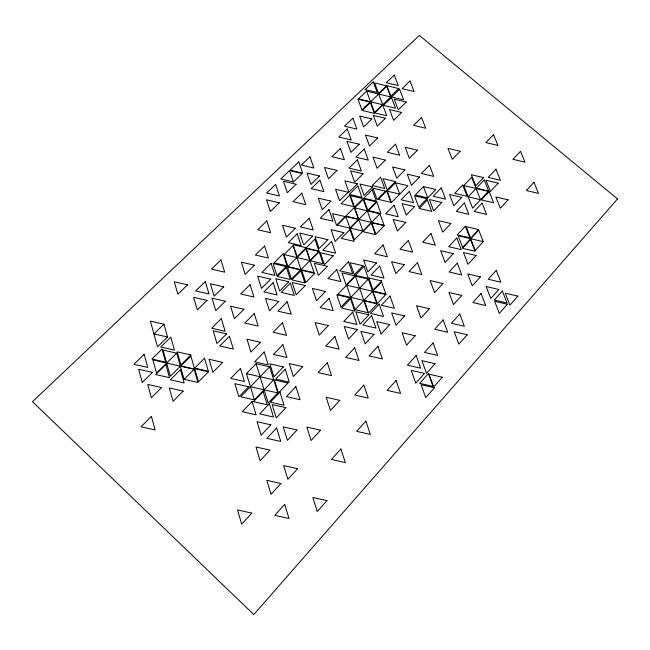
<?xml version="1.0" encoding="UTF-8"?>
<svg xmlns="http://www.w3.org/2000/svg" width="650" height="650" viewBox="0 0 650 650"><rect width="100%" height="100%" fill="white"/><g stroke="black" fill="none" stroke-linecap="round" stroke-linejoin="round"><path stroke-width="0.97" d="M483.259 241.686L458.169 235.779L462.646 247.439L478.733 230.108L483.259 241.686L475.239 250.396L470.722 238.737M476.076 188.468L468.171 196.796L480.521 199.729L471.656 177.296L463.767 185.551L472.615 208.13L488.369 191.393L463.767 185.551M355.014 309.709L372.596 291.241L346.596 285.196L355.014 309.709L368.111 312.748L355.396 276.096L337.716 294.377L376.886 303.461L368.339 279.11L355.396 276.096M256.084 363.732L269.644 366.827L277.777 392.925L268.182 403.016L256.084 363.732L246.456 373.62L254.451 399.904L273.699 379.827L246.456 373.62M350.789 297.408L368.339 279.11M269.644 366.827L240.711 396.784L254.451 399.904M427.741 197.901L435.849 189.516L423.451 186.582L415.285 194.951L427.741 197.901L423.451 186.582M358.776 219.424L384.126 225.387L379.933 213.793L354.291 239.85L350.171 228.101L367.307 210.819M349.952 228.142L358.564 219.464L345.865 216.474L337.204 225.144L349.952 228.142L345.865 216.474M387.221 191.165L395.525 182.788L407.964 185.737L391.406 202.572L387.221 191.165L399.717 194.123L395.525 182.788M350.171 228.101L362.911 231.091L354.673 207.838L363.188 199.314L371.459 222.406M184.145 379.324L194.139 369.314L197.933 382.452L184.145 379.324L176.686 353.161L162.996 350.041L170.341 376.188L180.399 366.194M287.95 266.606L305.979 248.625L314.031 272.675L287.95 266.606L284.001 254.548L293.036 245.611L300.991 269.644L309.993 260.609L284.001 254.548M176.686 353.161L156.528 373.051L152.888 359.929L194.139 369.314M167.57 337.025L157.536 346.808L150.353 321.1L163.938 324.22L167.57 337.025L153.928 333.905L163.938 324.22M370.581 101.814L386.742 86.353L390.764 96.956L374.571 112.556L366.608 91.146L358.442 98.906L382.704 104.723L378.69 94.055M293.418 181.943L302.177 173.534L289.567 170.552L280.751 178.953L293.418 181.943L289.567 170.552M250.445 386.709L277.777 392.925M354.673 207.838L379.933 213.793M366.608 91.146L390.764 96.956M617.5 198.949L253.801 614.575L32.5 401.676L419.356 35.425L617.5 198.949M442.309 377.236L433.672 387.01L429.065 374.197L442.309 377.236M507.414 304.289L499.322 313.422L494.642 301.299L507.414 304.289M434.444 387.79L425.734 397.654L421.143 384.743L434.444 387.79M517.92 296.116L509.909 305.183L505.212 293.142L517.92 296.116M326.909 500.638L317.249 511.534L312.861 497.494L326.909 500.638M428.431 373.547L419.729 383.313L433.022 386.36L428.431 373.547M467.22 334.75L458.843 344.167L454.228 331.736L467.22 334.75M424.474 373.417L415.748 383.183L411.214 370.37L424.474 373.417M435.11 363.675L426.473 373.352L421.915 360.636L435.11 363.675M502.369 291.013L494.293 300.056L507.057 303.046L502.369 291.013M498.843 289.502L490.75 298.529L486.119 286.512L498.843 289.502M365.861 421.119L356.671 431.332L370.329 434.419L365.861 421.119M340.892 449.004L331.467 459.461L345.304 462.581L340.892 449.004M396.069 380.51L387.173 390.366L400.571 393.421L396.069 380.51M284.724 504.359L274.804 515.344L289.023 518.505L284.724 504.359M433.095 342.891L424.507 352.406L437.653 355.436L433.095 342.891M459.745 314.007L451.376 323.269L464.336 326.284L459.745 314.007M481.065 293.459L472.875 302.543L485.688 305.541L481.065 293.459M416.138 355.534L407.428 365.17L420.672 368.209L416.138 355.534M496.275 270.351L488.223 279.24L500.906 282.222L496.275 270.351M461.768 295.433L453.473 304.566L448.939 292.443L461.768 295.433M480.407 276.908L472.257 285.87L467.707 273.926L480.407 276.908M443.137 319.922L434.679 329.257L447.704 332.272L443.137 319.922M297.611 468.707L287.885 479.383L283.644 465.571L297.611 468.707M251.81 513.102L241.67 524.201L237.534 509.933L251.81 513.102M415.196 335.757L406.534 345.248L402.09 332.735L415.196 335.757M280.906 483.486L271.034 494.301L266.833 480.334L280.906 483.486M429.479 308.75L420.973 318.021L416.52 305.744L429.479 308.75M320.572 430.178L311.098 440.513L306.832 427.066L320.572 430.178M363.862 385.101L354.77 395.029L368.257 398.101L363.862 385.101M339.763 400.368L330.484 410.442L326.194 397.28L339.763 400.368M476.101 255.491L468 264.306L463.483 252.525L476.101 255.491M457.299 263.088L449.077 271.976L461.809 274.958L457.299 263.088M533.934 182.293L526.337 190.515L538.541 193.416L533.934 182.293M442.942 283.53L434.59 292.589L430.129 280.54L442.942 283.53M297.026 429.999L287.422 440.367L283.238 426.879L297.026 429.999M404.69 315.924L396.029 325.268L391.649 312.902L404.69 315.924M377.967 346.287L369.07 355.899L382.354 358.954L377.967 346.287M269.953 450.157L260.122 460.712L256.011 447.021L269.953 450.157M453.302 253.646L445.096 262.47L440.651 250.672L453.302 253.646M389.797 324.594L381.03 334.027L376.683 321.563L389.797 324.594M478.66 229.604L470.649 238.225L466.172 226.663L478.66 229.604M470.511 239.59L462.426 248.3L475.028 251.257L470.511 239.59M508.121 199.859L500.346 208.236L495.828 196.942L508.121 199.859M374.051 334.36L365.178 343.882L360.864 331.313L374.051 334.36M465.335 226.241L457.267 234.853L469.812 237.811L465.335 226.241M276.616 427.968L266.898 438.336L280.776 441.464L276.616 427.968M456.82 237.981L448.679 246.691L461.297 249.657L456.82 237.981M354.664 347.766L345.637 357.411L358.979 360.474L354.664 347.766M482.073 203.06L474.159 211.486L486.558 214.419L482.073 203.06M417.462 262.657L409.037 271.586L421.85 274.584L417.462 262.657M368.883 314.844L360.035 324.228L355.769 311.813L368.883 314.844M379.202 304.111L370.443 313.398L383.524 316.428L379.202 304.111M357.476 329.591L348.522 339.097L344.273 326.544L357.476 329.591M390.024 296.059L381.347 305.273L394.371 308.295L390.024 296.059M327.316 362.749L318.094 372.539L331.565 375.619L327.316 362.749M371.646 315.648L362.806 325.033L375.96 328.071L371.646 315.648M285.87 407.696L276.266 417.901L272.155 404.592L285.87 407.696M489.174 191.547L481.333 199.883L493.667 202.808L489.174 191.547M270.855 424.832L261.113 435.191L257.034 421.712L270.855 424.832M498.209 183.154L490.433 191.425L485.964 180.245L498.209 183.154M295.88 386.612L286.406 396.63L300.048 399.734L295.88 386.612M450.905 223.551L442.772 232.164L438.384 220.602L450.905 223.551M520.512 151.312L512.947 159.323L525.029 162.216L520.512 151.312M385.881 294.474L377.187 303.68L372.897 291.46L385.881 294.474M377.252 303.826L368.485 313.113L364.211 300.804L377.252 303.826M334.896 336.489L325.804 346.076L339.129 349.139L334.896 336.489M484.218 179.944L476.377 188.199L488.678 191.116L484.218 179.944M404.365 264.696L395.866 273.658L391.56 261.698L404.365 264.696M495.974 169.219L488.231 177.385L500.451 180.294L495.974 169.219M464.344 202.938L456.341 211.38L468.78 214.321L464.344 202.938M381.704 280.963L373.035 290.071L368.777 277.948L381.704 280.963M461.841 197.397L453.838 205.806L449.467 194.464L461.841 197.397M352.682 312.098L343.761 321.474L356.939 324.521L352.682 312.098M381.607 282.002L372.929 291.127L385.905 294.141L381.607 282.002M302.738 366.657L293.361 376.512L289.25 363.569L302.738 366.657M287.958 383.021L278.452 393.023L274.357 379.925L287.958 383.021M483.551 177.629L475.719 185.868L471.307 174.712L483.551 177.629M279.979 392.104L270.392 402.188L284.099 405.291L279.979 392.104M430.918 233.512L422.646 242.214L435.305 245.18L430.918 233.512M269.384 403.707L259.699 413.896L273.488 417.016L269.384 403.707M349.854 297.781L340.957 307.052L336.781 294.751L349.854 297.781M441.797 202.475L433.68 210.941L429.358 199.534L441.797 202.475M252.078 401.505L242.312 411.694L256.116 414.822L252.078 401.505M350.504 298.813L341.608 308.092L354.738 311.131L350.504 298.813M263.136 391.544L253.459 401.643L267.199 404.755L263.136 391.544M408.379 240.403L399.969 249.186L412.701 252.168L408.379 240.403M285.204 369.2L275.722 379.096L289.315 382.192L285.204 369.2M462.662 185.039L454.699 193.351L467.066 196.284L462.662 185.039M328.356 325.609L319.256 335.116L315.104 322.554L328.356 325.609M376.496 262.949L367.851 271.928L363.642 259.943L376.496 262.949M379.673 266.037L371.036 275.039L383.947 278.046L379.673 266.037M283.416 366.933L273.934 376.813L269.888 363.838L283.416 366.933M329.079 298.317L320.068 307.613L333.239 310.659L329.079 298.317M426.936 198.729L418.746 207.179L414.473 195.78L426.936 198.729M363.058 265.728L354.331 274.747L350.155 262.722L363.058 265.728M383.126 244.969L374.571 253.809L387.384 256.807L383.126 244.969M405.803 222.398L397.434 231.051L393.193 219.432L405.803 222.398M427.367 199.989L419.185 208.455L431.689 211.404L427.367 199.989M364.033 266.321L355.306 275.348L368.257 278.363L364.033 266.321M354.916 275.884L346.117 284.984L341.957 272.862L354.916 275.884M248.601 386.774L238.859 396.849L234.902 383.662L248.601 386.774M441.253 187.882L433.176 196.243L445.599 199.184L441.253 187.882M493.521 134.631L485.867 142.561L497.933 145.454L493.521 134.631M414.546 206.602L406.274 215.126L402.025 203.645L414.546 206.602M282.872 344.719L273.455 354.429L286.934 357.508L282.872 344.719M264.217 352.024L254.678 361.806L268.231 364.902L264.217 352.024M460.135 151.263L452.262 159.339L447.964 148.354L460.135 151.263M325.512 291.476L316.501 300.731L312.414 288.438L325.512 291.476M336.757 269.506L327.884 278.582L340.901 281.613L336.757 269.506M240.451 368.444L230.726 378.389L244.408 381.501L240.451 368.444M348.498 261.771L339.706 270.774L352.666 273.796L348.498 261.771M384.345 225.631L375.854 234.325L371.67 222.649L384.345 225.631M394.038 205.262L385.661 213.793L398.263 216.767L394.038 205.262M260.479 342.339L250.949 352.056L247.008 339.251L260.479 342.339M409.346 191.368L401.091 199.786L413.595 202.743L409.346 191.368M282.498 322.741L273.154 332.28L286.536 335.359L282.498 322.741M327.332 266.321L318.419 275.381L314.356 263.299L327.332 266.321M371.264 222.909L362.716 231.603L375.44 234.585L371.264 222.909M429.471 165.254L421.395 173.461L433.737 176.394L429.471 165.254M419.608 177.06L411.45 185.372L407.233 174.127L419.608 177.06M314.795 273.349L305.784 282.482L301.754 270.319L314.795 273.349M287.202 301.779L277.948 311.155L291.224 314.218L287.202 301.779M333.287 255.759L324.431 264.729L320.369 252.744L333.287 255.759M305.321 285.545L296.221 294.775L292.207 282.498L305.321 285.545M395.484 181.569L387.189 189.93L383.037 178.62L395.484 181.569M386.693 190.905L378.324 199.347L390.869 202.304L386.693 190.905M376.269 201.849L367.811 210.381L363.691 198.876L376.269 201.849M208.439 371.816L198.518 381.818L194.724 368.688L208.439 371.816M376.789 202.053L368.331 210.584L380.957 213.557L376.789 202.053M278.785 301.446L269.49 310.83L265.549 298.391L278.785 301.446M349.952 229.58L341.266 238.347L354.079 241.345L349.952 229.58M222.69 362.391L212.883 372.304L209.048 359.279L222.69 362.391M319.126 251.461L310.204 260.423L306.199 248.446L319.126 251.461M319.15 251.761L310.229 260.723L323.204 263.746L319.15 251.761M300.852 270.749L291.769 279.874L304.874 282.912L300.852 270.749M331.581 241.369L322.766 250.234L335.668 253.248L331.581 241.369M183.186 391.089L173.054 401.277L169.325 387.952L183.186 391.089M290.339 283.173L281.158 292.402L294.344 295.449L290.339 283.173M404.958 169.926L396.744 178.197L392.584 166.985L404.958 169.926M343.85 232.651L335.124 241.443L331.061 229.653L343.85 232.651M385.458 191.124L377.081 199.566L372.946 188.167L385.458 191.124M229.442 336.261L219.757 345.963L233.309 349.066L229.442 336.261M151.409 416.358L141.018 426.782L155.114 429.951L151.409 416.358M254.223 313.544L244.757 323.042L258.156 326.121L254.223 313.544M327.909 239.688L319.077 248.552L315.055 236.681L327.909 239.688M417.454 150.191L409.37 158.308L405.202 147.274L417.454 150.191M300.487 269.977L291.411 279.094L287.43 266.947L300.487 269.977M288.844 281.775L279.671 290.997L275.714 278.728L288.844 281.775M380.575 177.222L372.214 185.567L384.719 188.524L380.575 177.222M372.523 187.005L364.089 195.431L360.002 184.039L372.523 187.005M226.655 333.856L216.97 343.541L213.159 330.761L226.655 333.856M363.017 198.648L354.502 207.171L350.423 195.674L363.017 198.648M345.199 216.604L336.529 225.282L332.491 213.614L345.199 216.604M354.315 207.521L345.727 216.117L358.418 219.107L354.315 207.521M372.174 189.727L363.732 198.177L376.309 201.143L372.174 189.727M204.547 358.207L194.651 368.111L208.366 371.231L204.547 358.207M161.59 387.587L151.352 397.767L147.704 384.434L161.59 387.587M270.757 279.151L261.495 288.373L257.603 276.104L270.757 279.151M180.416 369.769L170.341 379.787L184.161 382.923L180.416 369.769M286.154 266.573L277.014 275.681L273.089 263.534L286.154 266.573M243.912 309.27L234.406 318.744L230.563 306.191L243.912 309.27M286.39 267.329L277.241 276.445L290.355 279.492L286.39 267.329M306.101 247.723L297.131 256.669L293.166 244.709L306.101 247.723M314.909 239.176L306.012 248.048L318.939 251.071L314.909 239.176M273.171 282.661L263.9 291.907L277.119 294.962L273.171 282.661M357.858 185.957L349.351 194.391L361.936 197.364L357.858 185.957M349.724 195.179L341.144 203.686L353.795 206.668L349.724 195.179M385.369 160.071L377.081 168.293L372.994 157.129L385.369 160.071M190.873 354.973L180.903 364.869L177.198 351.853L190.873 354.973M190.864 356.054L180.903 365.958L194.634 369.078L190.864 356.054M312.601 236.096L303.704 244.944L299.731 233.082L312.601 236.096M363.106 173.81L354.664 182.154L350.626 170.852L363.106 173.81M283.116 253.809L273.999 262.827L287.056 265.866L283.116 253.809M421.541 117.439L413.571 125.32L425.709 128.229L421.541 117.439M328.989 209.576L320.263 218.213L333.019 221.211L328.989 209.576M395.517 144.194L387.335 152.287L399.652 155.22L395.517 144.194M348.148 192.237L339.568 200.728L335.554 189.264L348.148 192.237M221.333 318.606L211.664 328.185L225.152 331.281L221.333 318.606M357.427 183.82L348.92 192.246L344.89 180.854L357.427 183.82M297.204 233.773L288.226 242.629L301.169 245.651L297.204 233.773M330.923 201.118L322.229 209.698L318.248 198.136L330.923 201.118M165.831 364.536L155.699 374.538L169.52 377.674L165.831 364.536M271.074 263.307L261.861 272.407L274.991 275.454L271.074 263.307M250.088 284.668L240.687 293.954L253.963 297.017L250.088 284.668M295.36 228.272L286.382 237.088L282.49 225.257L295.36 228.272M152.49 372.418L142.244 382.493L138.645 369.273L152.49 372.418M309.238 218.205L300.373 226.931L313.211 229.938L309.238 218.205M225.355 301.218L215.768 310.659L212.006 298.139L225.355 301.218M357.354 159.843L348.928 168.09L361.4 171.048L357.354 159.843M254.499 265.224L245.188 274.357L241.369 262.178L254.499 265.224M207.033 300.398L197.34 309.847L193.643 297.31L207.033 300.398M170.779 337.204L160.761 346.986L174.452 350.106L170.779 337.204M264.558 246.033L255.369 255.011L268.426 258.058L264.558 246.033M364.195 148.996L355.834 157.162L368.241 160.111L364.195 148.996M401.659 112.458L393.608 120.323L389.545 109.549L401.659 112.458M223.73 286.869L214.175 296.197L210.438 283.79L223.73 286.869M377.739 137.971L369.484 146.047L365.454 135.046L377.739 137.971M162.013 349.131L151.905 359.011L165.669 362.148L162.013 349.131M385.466 118.284L377.309 126.214L373.287 115.367L385.466 118.284M359.287 144.219L350.919 152.352L346.938 141.278L359.287 144.219M144.146 354.348L133.916 364.293L147.745 367.429L144.146 354.348M406.266 102.042L398.263 109.834L394.201 99.149L406.266 102.042M337.041 170.422L328.477 178.774L324.521 167.456L337.041 170.422M301.827 193.139L293.004 201.687L305.744 204.685L301.827 193.139M319.581 176.044L310.903 184.454L307.003 173.071L319.581 176.044M319.881 180.188L311.196 188.622L323.838 191.612L319.881 180.188M371.881 118.966L363.651 126.904L359.669 116.041L371.881 118.966M266.825 220.919L257.725 229.71L270.668 232.732L266.825 220.919M205.286 281.604L195.658 290.916L209.007 293.995L205.286 281.604M279.297 202.816L270.327 211.453L266.508 199.81L279.297 202.816M220.927 259.951L211.445 269.084L224.672 272.147L220.927 259.951M398.775 88.562L390.78 96.265L386.758 85.67L398.775 88.562M382.728 105.04L374.595 112.872L386.766 115.789L382.728 105.04M399.596 89.253L391.601 96.956L403.658 99.856L399.596 89.253M391.479 97.557L383.419 105.332L395.533 108.241L391.479 97.557M410.012 81.006L402.09 88.652L414.091 91.544L410.012 81.006M340.381 148.509L331.906 156.691L344.354 159.648L340.381 148.509M347.246 129.001L338.861 137.044L351.211 139.986L347.246 129.001M187.606 284.83L177.864 294.182L174.249 281.743L187.606 284.83M296.116 184.234L287.292 192.725L283.449 181.244L296.116 184.234M386.636 85.849L378.584 93.551L374.603 82.956L386.636 85.849M352.885 118.194L344.565 126.157L356.85 129.09L352.885 118.194M370.102 102.066L361.92 109.891L357.971 99.149L370.102 102.066M370.362 102.635L362.172 110.468L374.351 113.384L370.362 102.635M298.805 161.866L290.062 170.186L302.664 173.168L298.805 161.866M275.608 184.47L266.671 192.985L279.427 195.991L275.608 184.47M394.241 75.091L386.262 82.704L398.263 85.597L394.241 75.091M309.993 156.772L301.332 165.051L313.885 168.025L309.993 156.772M373.222 81.892L365.121 89.578L377.195 92.487L373.222 81.892"/></g></svg>
